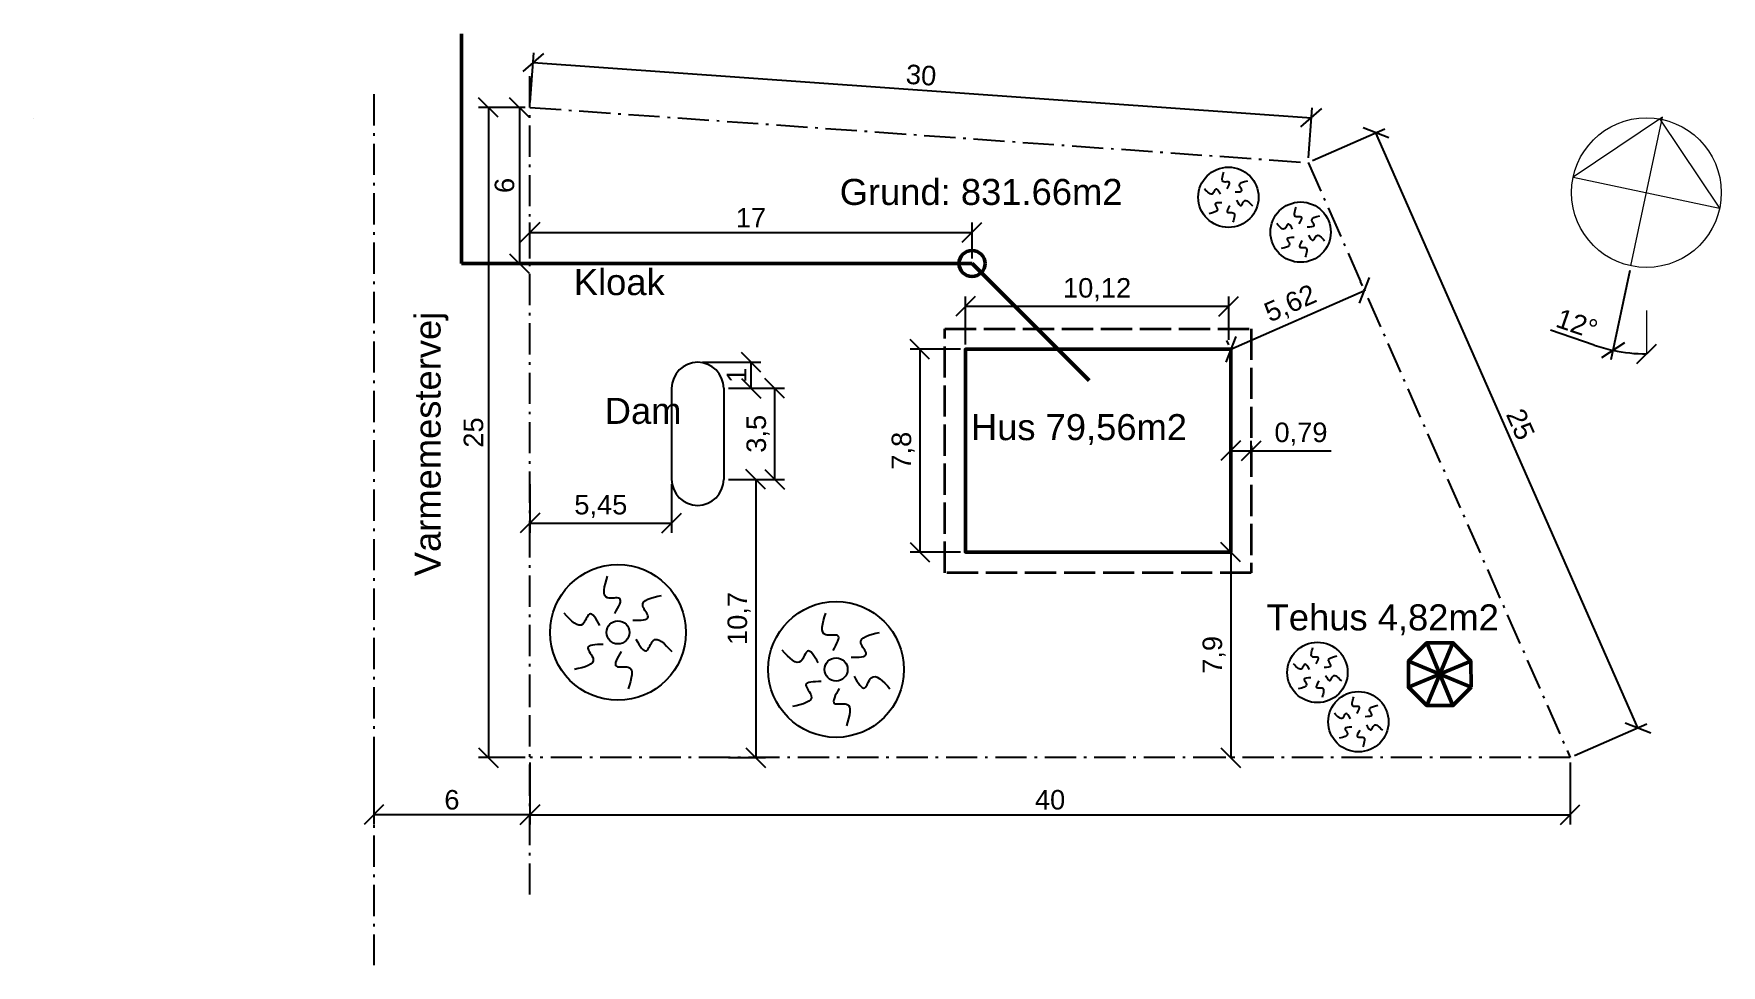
# Model space of a CAD drawing. Header units: millimetres. Extents: x 1521.9 to 1586.8, y 319.3 to 355.2.
import ezdxf

# ---------------------------------------------------------------- set-up
doc = ezdxf.new("R2010")
doc.units = ezdxf.units.MM
doc.header["$LTSCALE"] = 0.1
doc.linetypes.add('ACAD_ISO02W100', pattern=[15, 12, -3])
doc.linetypes.add('ACAD_ISO10W100', pattern=[18, 12, -3, 0, -3])
for name, color, linetype, lineweight in [('Beplantning', 3, 'Continuous', 25), ('Bygninger', 7, 'Continuous', 50), ('Kloak', 6, 'Continuous', 50), ('Målsætning', 1, 'Continuous', 18), ('Skel og vej', 3, 'ACAD_ISO10W100', 25), ('Tagudhæng', 6, 'ACAD_ISO02W100', 35), ('Tekst', 7, 'Continuous', 18)]:
    doc.layers.add(name, color=color, linetype=linetype, lineweight=lineweight)
doc.styles.get("Standard").update_dxf_attribs({"font": 'ARIAL.TTF'})
doc.dimstyles.new('ISO-25', dxfattribs={"dimscale": 0.3, "dimtxt": 2.5, "dimasz": 2.5, "dimexe": 1.25, "dimexo": 0.625, "dimtad": 1, "dimtxsty": 'Standard', "dimblk": 'OBLIQUE', "dimcen": 2.5, "dimadec": 0, "dimazin": 0, "dimtfac": 1, "dimtmove": 0, "dimatfit": 3, "dimfxl": 1, "dimarcsym": 0})

# ---------------------------------------------------------------- blocks, each defined once
blk = doc.blocks.new('_Oblique')
at = {"color": 0, "linetype": 'ByBlock', "lineweight": -2}
blk.add_line((-0.5, -0.5), (0.5, 0.5), dxfattribs=at)
blk = doc.blocks.new('*D1')
at = {"layer": 'Defpoints', "color": 0, "transparency": 16777216}
for p in [(1540.944, 327.319), (1580.944, 327.319), (1580.944, 325.124)]:
    blk.add_point(p, dxfattribs=at)
at = {"layer": 'Målsætning', "color": 0, "lineweight": -2, "transparency": 16777216}
for p, q in [((1540.944, 327.132), (1540.944, 324.749)), ((1580.944, 327.132), (1580.944, 324.749)), ((1540.944, 325.124), (1580.944, 325.124))]:
    blk.add_line(p, q, dxfattribs=at)
at = {"layer": 'Målsætning', "color": 0, "lineweight": -2, "transparency": 16777216, "xscale": 0.75, "yscale": 0.75, "zscale": 0.75, "rotation": 180}
blk.add_blockref('_Oblique', (1540.944, 325.124), dxfattribs=at)
at = {"layer": 'Målsætning', "color": 0, "lineweight": -2, "transparency": 16777216, "xscale": 0.75, "yscale": 0.75, "zscale": 0.75}
blk.add_blockref('_Oblique', (1580.944, 325.124), dxfattribs=at)
at = {"layer": 'Målsætning', "color": 0, "transparency": 16777216, "insert": (1560.944, 325.694), "char_height": 0.75, "attachment_point": 5}
blk.add_mtext('40', dxfattribs=at)
blk = doc.blocks.new('*D4')
at = {"layer": 'Defpoints', "color": 0, "transparency": 16777216}
for p in [(1547.394, 342.519), (1549.454, 342.519), (1548.394, 341.519)]:
    blk.add_point(p, dxfattribs=at)
at = {"layer": 'Målsætning', "color": 0, "lineweight": -2, "transparency": 16777216}
for p, q in [((1547.581, 342.519), (1549.829, 342.519)), ((1549.454, 341.519), (1549.454, 342.519)), ((1548.581, 341.519), (1549.829, 341.519))]:
    blk.add_line(p, q, dxfattribs=at)
at = {"layer": 'Målsætning', "color": 0, "lineweight": -2, "transparency": 16777216, "xscale": 0.75, "yscale": 0.75, "zscale": 0.75}
for p, rotation in [((1549.454, 342.519), 90), ((1549.454, 341.519), 270)]:
    blk.add_blockref('_Oblique', p, dxfattribs=dict(at, rotation=rotation))
at = {"layer": 'Målsætning', "color": 0, "transparency": 16777216, "insert": (1548.89, 342.019), "char_height": 0.75, "attachment_point": 5, "rotation": 90}
blk.add_mtext('1', dxfattribs=at)
blk = doc.blocks.new('*D5')
at = {"layer": 'Defpoints', "color": 0, "transparency": 16777216}
for p in [(1548.394, 341.519), (1548.394, 338.019), (1550.353, 338.019)]:
    blk.add_point(p, dxfattribs=at)
at = {"layer": 'Målsætning', "color": 0, "lineweight": -2, "transparency": 16777216}
for p, q in [((1548.581, 341.519), (1550.728, 341.519)), ((1550.353, 341.519), (1550.353, 338.019)), ((1548.581, 338.019), (1550.728, 338.019))]:
    blk.add_line(p, q, dxfattribs=at)
at = {"layer": 'Målsætning', "color": 0, "lineweight": -2, "transparency": 16777216, "xscale": 0.75, "yscale": 0.75, "zscale": 0.75}
for p, rotation in [((1550.353, 341.519), 90), ((1550.353, 338.019), 270)]:
    blk.add_blockref('_Oblique', p, dxfattribs=dict(at, rotation=rotation))
at = {"layer": 'Målsætning', "color": 0, "transparency": 16777216, "insert": (1549.715, 339.769), "char_height": 0.75, "attachment_point": 5, "rotation": 90}
blk.add_mtext('3,5', dxfattribs=at)
blk = doc.blocks.new('*D6')
at = {"layer": 'Defpoints', "color": 0, "transparency": 16777216}
for p in [(1540.944, 338.019), (1546.394, 338.019), (1546.394, 336.339)]:
    blk.add_point(p, dxfattribs=at)
at = {"layer": 'Målsætning', "color": 0, "lineweight": -2, "transparency": 16777216}
for p, q in [((1540.944, 337.832), (1540.944, 335.964)), ((1546.394, 337.832), (1546.394, 335.964)), ((1540.944, 336.339), (1546.394, 336.339))]:
    blk.add_line(p, q, dxfattribs=at)
at = {"layer": 'Målsætning', "color": 0, "lineweight": -2, "transparency": 16777216, "xscale": 0.75, "yscale": 0.75, "zscale": 0.75, "rotation": 180}
blk.add_blockref('_Oblique', (1540.944, 336.339), dxfattribs=at)
at = {"layer": 'Målsætning', "color": 0, "lineweight": -2, "transparency": 16777216, "xscale": 0.75, "yscale": 0.75, "zscale": 0.75}
blk.add_blockref('_Oblique', (1546.394, 336.339), dxfattribs=at)
at = {"layer": 'Målsætning', "color": 0, "transparency": 16777216, "insert": (1543.669, 336.976), "char_height": 0.75, "attachment_point": 5}
blk.add_mtext('5,45', dxfattribs=at)
blk = doc.blocks.new('*D7')
at = {"layer": 'Defpoints', "color": 0, "transparency": 16777216}
for p in [(1548.394, 338.019), (1548.394, 327.319), (1549.625, 327.319)]:
    blk.add_point(p, dxfattribs=at)
at = {"layer": 'Målsætning', "color": 0, "lineweight": -2, "transparency": 16777216}
for p, q in [((1548.581, 338.019), (1550, 338.019)), ((1549.625, 338.019), (1549.625, 327.319)), ((1548.581, 327.319), (1550, 327.319))]:
    blk.add_line(p, q, dxfattribs=at)
at = {"layer": 'Målsætning', "color": 0, "lineweight": -2, "transparency": 16777216, "xscale": 0.75, "yscale": 0.75, "zscale": 0.75}
for p, rotation in [((1549.625, 338.019), 90), ((1549.625, 327.319), 270)]:
    blk.add_blockref('_Oblique', p, dxfattribs=dict(at, rotation=rotation))
at = {"layer": 'Målsætning', "color": 0, "transparency": 16777216, "insert": (1548.987, 332.669), "char_height": 0.75, "attachment_point": 5, "rotation": 90}
blk.add_mtext('10,7', dxfattribs=at)
blk = doc.blocks.new('*D8')
at = {"layer": 'Defpoints', "color": 0, "transparency": 16777216}
for p in [(1540.944, 352.319), (1539.347, 327.319), (1540.944, 327.319)]:
    blk.add_point(p, dxfattribs=at)
at = {"layer": 'Målsætning', "color": 0, "lineweight": -2, "transparency": 16777216}
for p, q in [((1540.756, 352.319), (1538.972, 352.319)), ((1539.347, 352.319), (1539.347, 327.319)), ((1540.756, 327.319), (1538.972, 327.319))]:
    blk.add_line(p, q, dxfattribs=at)
at = {"layer": 'Målsætning', "color": 0, "lineweight": -2, "transparency": 16777216, "xscale": 0.75, "yscale": 0.75, "zscale": 0.75}
for p, rotation in [((1539.347, 352.319), 90), ((1539.347, 327.319), 270)]:
    blk.add_blockref('_Oblique', p, dxfattribs=dict(at, rotation=rotation))
at = {"layer": 'Målsætning', "color": 0, "transparency": 16777216, "insert": (1538.777, 339.819), "char_height": 0.75, "attachment_point": 5, "rotation": 90}
blk.add_mtext('25', dxfattribs=at)
blk = doc.blocks.new('*D9')
at = {"layer": 'Defpoints', "color": 0, "transparency": 16777216}
for p in [(1573.475, 351.347), (1570.869, 350.199), (1580.944, 327.319)]:
    blk.add_point(p, dxfattribs=at)
at = {"layer": 'Målsætning', "color": 0, "lineweight": -2, "transparency": 16777216}
for p, q in [((1571.04, 350.275), (1573.818, 351.498)), ((1583.55, 328.467), (1573.475, 351.347)), ((1581.115, 327.395), (1583.893, 328.618))]:
    blk.add_line(p, q, dxfattribs=at)
at = {"layer": 'Målsætning', "color": 0, "lineweight": -2, "transparency": 16777216, "xscale": 0.75, "yscale": 0.75, "zscale": 0.75}
for p, rotation in [((1573.475, 351.347), 113.76585860785), ((1583.55, 328.467), 293.76585860785)]:
    blk.add_blockref('_Oblique', p, dxfattribs=dict(at, rotation=rotation))
at = {"layer": 'Målsætning', "color": 0, "transparency": 16777216, "insert": (1579.034, 340.137), "char_height": 0.75, "attachment_point": 5, "rotation": 293.76586}
blk.add_mtext('25', dxfattribs=at)
blk = doc.blocks.new('*D10')
at = {"layer": 'Defpoints', "color": 0, "transparency": 16777216}
for p in [(1540.944, 352.319), (1570.991, 351.924), (1570.869, 350.199)]:
    blk.add_point(p, dxfattribs=at)
at = {"layer": 'Målsætning', "color": 0, "lineweight": -2, "transparency": 16777216}
for p, q in [((1540.957, 352.506), (1541.093, 354.418)), ((1541.066, 354.044), (1570.991, 351.924)), ((1570.882, 350.386), (1571.018, 352.298))]:
    blk.add_line(p, q, dxfattribs=at)
at = {"layer": 'Målsætning', "color": 0, "lineweight": -2, "transparency": 16777216, "xscale": 0.75, "yscale": 0.75, "zscale": 0.75}
for p, rotation in [((1541.066, 354.044), 175.9477193231965), ((1570.991, 351.924), 355.9477193231965)]:
    blk.add_blockref('_Oblique', p, dxfattribs=dict(at, rotation=rotation))
at = {"layer": 'Målsætning', "color": 0, "transparency": 16777216, "insert": (1555.987, 353.559), "char_height": 0.75, "attachment_point": 5, "rotation": 355.94772}
blk.add_mtext('30', dxfattribs=at)
blk = doc.blocks.new('*D11')
at = {"layer": 'Defpoints', "color": 0, "transparency": 16777216}
for p in [(1567.89, 335.219), (1567.89, 327.319), (1567.89, 327.319)]:
    blk.add_point(p, dxfattribs=at)
at = {"layer": 'Målsætning', "color": 0, "lineweight": -2, "transparency": 16777216}
for p, q in [((1567.702, 335.219), (1567.515, 335.219)), ((1567.89, 335.219), (1567.89, 327.319)), ((1567.702, 327.319), (1567.515, 327.319))]:
    blk.add_line(p, q, dxfattribs=at)
at = {"layer": 'Målsætning', "color": 0, "lineweight": -2, "transparency": 16777216, "xscale": 0.75, "yscale": 0.75, "zscale": 0.75}
for p, rotation in [((1567.89, 335.219), 90), ((1567.89, 327.319), 270)]:
    blk.add_blockref('_Oblique', p, dxfattribs=dict(at, rotation=rotation))
at = {"layer": 'Målsætning', "color": 0, "transparency": 16777216, "insert": (1567.252, 331.269), "char_height": 0.75, "attachment_point": 5, "rotation": 90}
blk.add_mtext('7,9', dxfattribs=at)
blk = doc.blocks.new('*D12')
at = {"layer": 'Defpoints', "color": 0, "transparency": 16777216}
for p in [(1573.033, 345.284), (1573.033, 345.284), (1567.89, 343.019)]:
    blk.add_point(p, dxfattribs=at)
at = {"layer": 'Målsætning', "color": 0, "lineweight": -2, "transparency": 16777216}
for p, q in [((1567.89, 343.019), (1573.033, 345.284)), ((1572.958, 345.456), (1572.882, 345.627)), ((1567.814, 343.191), (1567.739, 343.362))]:
    blk.add_line(p, q, dxfattribs=at)
at = {"layer": 'Målsætning', "color": 0, "lineweight": -2, "transparency": 16777216, "xscale": 0.75, "yscale": 0.75, "zscale": 0.75}
for p, rotation in [((1573.033, 345.284), 23.76585860785159), ((1567.89, 343.019), 203.7658586078516)]:
    blk.add_blockref('_Oblique', p, dxfattribs=dict(at, rotation=rotation))
at = {"layer": 'Målsætning', "color": 0, "transparency": 16777216, "insert": (1570.204, 344.736), "char_height": 0.75, "attachment_point": 5, "rotation": 23.76586}
blk.add_mtext('5,62', dxfattribs=at)
blk = doc.blocks.new('*D13')
at = {"layer": 'Defpoints', "color": 0, "transparency": 16777216}
for p in [(1540.944, 352.319), (1540.539, 346.319), (1540.944, 346.319)]:
    blk.add_point(p, dxfattribs=at)
at = {"layer": 'Målsætning', "color": 0, "lineweight": -2, "transparency": 16777216}
for p, q in [((1540.756, 352.319), (1540.164, 352.319)), ((1540.539, 352.319), (1540.539, 346.319)), ((1540.756, 346.319), (1540.164, 346.319))]:
    blk.add_line(p, q, dxfattribs=at)
at = {"layer": 'Målsætning', "color": 0, "lineweight": -2, "transparency": 16777216, "xscale": 0.75, "yscale": 0.75, "zscale": 0.75}
for p, rotation in [((1540.539, 352.319), 90), ((1540.539, 346.319), 270)]:
    blk.add_blockref('_Oblique', p, dxfattribs=dict(at, rotation=rotation))
at = {"layer": 'Målsætning', "color": 0, "transparency": 16777216, "insert": (1539.969, 349.319), "char_height": 0.75, "attachment_point": 5, "rotation": 90}
blk.add_mtext('6', dxfattribs=at)
blk = doc.blocks.new('*D14')
at = {"layer": 'Defpoints', "color": 0, "transparency": 16777216}
for p in [(1557.944, 347.514), (1540.944, 346.319), (1557.944, 346.319)]:
    blk.add_point(p, dxfattribs=at)
at = {"layer": 'Målsætning', "color": 0, "lineweight": -2, "transparency": 16777216}
for p, q in [((1540.944, 346.507), (1540.944, 347.889)), ((1557.944, 346.507), (1557.944, 347.889)), ((1540.944, 347.514), (1557.944, 347.514))]:
    blk.add_line(p, q, dxfattribs=at)
at = {"layer": 'Målsætning', "color": 0, "lineweight": -2, "transparency": 16777216, "xscale": 0.75, "yscale": 0.75, "zscale": 0.75, "rotation": 180}
blk.add_blockref('_Oblique', (1540.944, 347.514), dxfattribs=at)
at = {"layer": 'Målsætning', "color": 0, "lineweight": -2, "transparency": 16777216, "xscale": 0.75, "yscale": 0.75, "zscale": 0.75}
blk.add_blockref('_Oblique', (1557.944, 347.514), dxfattribs=at)
at = {"layer": 'Målsætning', "color": 0, "transparency": 16777216, "insert": (1549.444, 348.078), "char_height": 0.75, "attachment_point": 5}
blk.add_mtext('17', dxfattribs=at)
blk = doc.blocks.new('*D15')
at = {"layer": 'Defpoints', "color": 0, "transparency": 16777216}
for p in [(1534.944, 327.319), (1540.944, 327.132), (1534.944, 325.124)]:
    blk.add_point(p, dxfattribs=at)
at = {"layer": 'Målsætning', "color": 0, "lineweight": -2, "transparency": 16777216}
for p, q in [((1534.944, 327.132), (1534.944, 324.749)), ((1540.944, 326.944), (1540.944, 324.749)), ((1540.944, 325.124), (1534.944, 325.124))]:
    blk.add_line(p, q, dxfattribs=at)
at = {"layer": 'Målsætning', "color": 0, "lineweight": -2, "transparency": 16777216, "xscale": 0.75, "yscale": 0.75, "zscale": 0.75, "rotation": 180}
blk.add_blockref('_Oblique', (1534.944, 325.124), dxfattribs=at)
at = {"layer": 'Målsætning', "color": 0, "lineweight": -2, "transparency": 16777216, "xscale": 0.75, "yscale": 0.75, "zscale": 0.75}
blk.add_blockref('_Oblique', (1540.944, 325.124), dxfattribs=at)
at = {"layer": 'Målsætning', "color": 0, "transparency": 16777216, "insert": (1537.944, 325.694), "char_height": 0.75, "attachment_point": 5}
blk.add_mtext('6', dxfattribs=at)
blk = doc.blocks.new('*D16')
at = {"layer": 'Defpoints', "color": 0, "transparency": 16777216}
for p in [(1584.491, 351.938), (1583.277, 346.229), (1583.884, 344.505), (1583.449, 342.859), (1583.884, 342.844)]:
    blk.add_point(p, dxfattribs=at)
at = {"layer": 'Målsætning', "color": 0, "lineweight": -2, "transparency": 16777216}
for p, q in [((1583.238, 346.045), (1582.509, 342.614)), ((1581.864, 343.18), (1580.183, 343.755))]:
    blk.add_line(p, q, dxfattribs=at)
for start, end in [(251.10882, 258), (258, 270)]:
    blk.add_arc((1583.884, 349.084), 6.24, start, end, dxfattribs=at)
at = {"layer": 'Målsætning', "color": 0, "lineweight": -2, "transparency": 16777216, "xscale": 0.75, "yscale": 0.75, "zscale": 0.75}
for p, rotation in [((1582.586, 342.98), 168.0000000000008), ((1583.884, 342.844), 4.39648317751562e-12)]:
    blk.add_blockref('_Oblique', p, dxfattribs=dict(at, rotation=rotation))
at = {"layer": 'Målsætning', "color": 0, "transparency": 16777216, "insert": (1581.206, 344.001), "char_height": 0.75, "attachment_point": 5, "rotation": 341.10882}
blk.add_mtext('12°', dxfattribs=at)
blk = doc.blocks.new('*D17')
at = {"layer": 'Defpoints', "color": 0, "transparency": 16777216}
for p in [(1557.69, 343.019), (1555.936, 335.219), (1557.69, 335.219)]:
    blk.add_point(p, dxfattribs=at)
at = {"layer": 'Målsætning', "color": 0, "lineweight": -2, "transparency": 16777216}
for p, q in [((1557.502, 343.019), (1555.561, 343.019)), ((1555.936, 343.019), (1555.936, 335.219)), ((1557.502, 335.219), (1555.561, 335.219))]:
    blk.add_line(p, q, dxfattribs=at)
at = {"layer": 'Målsætning', "color": 0, "lineweight": -2, "transparency": 16777216, "xscale": 0.75, "yscale": 0.75, "zscale": 0.75}
for p, rotation in [((1555.936, 343.019), 90), ((1555.936, 335.219), 270)]:
    blk.add_blockref('_Oblique', p, dxfattribs=dict(at, rotation=rotation))
at = {"layer": 'Målsætning', "color": 0, "transparency": 16777216, "insert": (1555.297, 339.119), "char_height": 0.75, "attachment_point": 5, "rotation": 90}
blk.add_mtext('7,8', dxfattribs=at)
blk = doc.blocks.new('*D18')
at = {"layer": 'Defpoints', "color": 0, "transparency": 16777216}
for p in [(1567.89, 339.119), (1568.68, 339.119), (1568.68, 339.119)]:
    blk.add_point(p, dxfattribs=at)
at = {"layer": 'Målsætning', "color": 0, "lineweight": -2, "transparency": 16777216}
for p, q in [((1568.68, 339.307), (1568.68, 339.494)), ((1567.89, 339.119), (1568.68, 339.119)), ((1567.89, 338.932), (1567.89, 338.744)), ((1568.68, 339.119), (1571.754, 339.119))]:
    blk.add_line(p, q, dxfattribs=at)
at = {"layer": 'Målsætning', "color": 0, "lineweight": -2, "transparency": 16777216, "xscale": 0.75, "yscale": 0.75, "zscale": 0.75, "rotation": 180}
blk.add_blockref('_Oblique', (1567.89, 339.119), dxfattribs=at)
at = {"layer": 'Målsætning', "color": 0, "lineweight": -2, "transparency": 16777216, "xscale": 0.75, "yscale": 0.75, "zscale": 0.75}
blk.add_blockref('_Oblique', (1568.68, 339.119), dxfattribs=at)
at = {"layer": 'Målsætning', "color": 0, "transparency": 16777216, "insert": (1570.592, 339.757), "char_height": 0.75, "attachment_point": 5}
blk.add_mtext('0,79', dxfattribs=at)
blk = doc.blocks.new('*D19')
at = {"layer": 'Defpoints', "color": 0, "transparency": 16777216}
for p in [(1567.814, 344.673), (1557.69, 343.019), (1567.814, 343.191)]:
    blk.add_point(p, dxfattribs=at)
at = {"layer": 'Målsætning', "color": 0, "lineweight": -2, "transparency": 16777216}
for p, q in [((1557.69, 343.207), (1557.69, 345.048)), ((1557.69, 344.673), (1567.814, 344.673)), ((1567.814, 343.378), (1567.814, 345.048))]:
    blk.add_line(p, q, dxfattribs=at)
at = {"layer": 'Målsætning', "color": 0, "lineweight": -2, "transparency": 16777216, "xscale": 0.75, "yscale": 0.75, "zscale": 0.75, "rotation": 180}
blk.add_blockref('_Oblique', (1557.69, 344.673), dxfattribs=at)
at = {"layer": 'Målsætning', "color": 0, "lineweight": -2, "transparency": 16777216, "xscale": 0.75, "yscale": 0.75, "zscale": 0.75}
blk.add_blockref('_Oblique', (1567.814, 344.673), dxfattribs=at)
at = {"layer": 'Målsætning', "color": 0, "transparency": 16777216, "insert": (1562.752, 345.312), "char_height": 0.75, "attachment_point": 5}
blk.add_mtext('10,12', dxfattribs=at)

msp = doc.modelspace()

# ---------------------------------------------------------------- linework, layer by layer
at = {"layer": 'Beplantning'}
for p, q in [((1546.394, 341.519), (1546.394, 338.019)), ((1548.394, 341.519), (1548.394, 338.019))]:
    msp.add_line(p, q, dxfattribs=at)
for centre, radius in [((1567.802, 348.864), 1.16), ((1570.579, 347.523), 1.16), ((1544.33, 332.134), 2.61), ((1552.717, 330.708), 2.61), ((1544.33, 332.134), 0.444), ((1571.226, 330.594), 1.16), ((1552.717, 330.708), 0.444), ((1572.8, 328.698), 1.16)]:
    msp.add_circle(centre, radius, dxfattribs=at)
for centre, start, end in [((1547.394, 341.519), 0, 180), ((1547.394, 338.019), 180, 0)]:
    msp.add_arc(centre, 1, start, end, dxfattribs=at)
for points in [[(1567.749, 349.188), (1567.828, 349.443), (1567.625, 349.456), (1567.625, 349.826)], [(1567.494, 348.98), (1567.313, 349.176), (1567.201, 349.007), (1566.881, 349.192)], [(1568.056, 349.072), (1568.317, 349.131), (1568.226, 349.313), (1568.546, 349.498)], [(1567.547, 348.656), (1567.287, 348.597), (1567.378, 348.416), (1567.057, 348.231)], [(1567.855, 348.54), (1567.776, 348.285), (1567.978, 348.272), (1567.978, 347.903)], [(1568.109, 348.748), (1568.29, 348.552), (1568.402, 348.721), (1568.723, 348.536)], [(1570.526, 347.847), (1570.605, 348.102), (1570.402, 348.114), (1570.402, 348.484)], [(1570.271, 347.639), (1570.09, 347.835), (1569.978, 347.666), (1569.658, 347.851)], [(1570.833, 347.731), (1571.093, 347.79), (1571.003, 347.971), (1571.323, 348.156)], [(1570.324, 347.315), (1570.064, 347.256), (1570.154, 347.074), (1569.834, 346.889)], [(1570.631, 347.198), (1570.552, 346.943), (1570.755, 346.931), (1570.755, 346.561)], [(1570.886, 347.406), (1571.067, 347.21), (1571.179, 347.38), (1571.499, 347.195)], [(1544.211, 332.864), (1544.389, 333.437), (1543.933, 333.465), (1543.933, 334.298)], [(1544.903, 332.602), (1545.489, 332.734), (1545.285, 333.143), (1546.006, 333.559)], [(1543.638, 332.395), (1543.231, 332.837), (1542.979, 332.456), (1542.258, 332.872)], [(1552.598, 331.438), (1552.776, 332.012), (1552.32, 332.039), (1552.32, 332.872)], [(1543.758, 331.665), (1543.172, 331.533), (1543.376, 331.124), (1542.655, 330.708)], [(1545.022, 331.872), (1545.43, 331.431), (1545.682, 331.812), (1546.403, 331.395)], [(1553.29, 331.176), (1553.875, 331.309), (1553.671, 331.717), (1554.392, 332.134)], [(1544.45, 331.403), (1544.271, 330.83), (1544.727, 330.802), (1544.727, 329.97)], [(1552.025, 330.97), (1551.617, 331.411), (1551.365, 331.03), (1550.644, 331.446)], [(1570.919, 330.711), (1570.738, 330.907), (1570.626, 330.737), (1570.306, 330.922)], [(1571.173, 330.919), (1571.253, 331.174), (1571.05, 331.186), (1571.05, 331.556)], [(1571.481, 330.802), (1571.741, 330.861), (1571.651, 331.043), (1571.971, 331.228)], [(1553.409, 330.446), (1553.816, 330.005), (1554.068, 330.386), (1554.789, 329.97)], [(1570.972, 330.386), (1570.712, 330.327), (1570.802, 330.146), (1570.482, 329.961)], [(1571.534, 330.478), (1571.715, 330.282), (1571.827, 330.451), (1572.147, 330.266)], [(1552.144, 330.24), (1551.558, 330.107), (1551.762, 329.698), (1551.041, 329.282)], [(1552.836, 329.978), (1552.658, 329.404), (1553.114, 329.377), (1553.114, 328.544)], [(1571.279, 330.27), (1571.2, 330.015), (1571.403, 330.003), (1571.403, 329.633)], [(1572.747, 329.022), (1572.826, 329.277), (1572.624, 329.289), (1572.624, 329.659)], [(1572.492, 328.814), (1572.311, 329.01), (1572.199, 328.841), (1571.879, 329.026)], [(1573.054, 328.906), (1573.315, 328.965), (1573.224, 329.146), (1573.544, 329.331)], [(1572.545, 328.49), (1572.285, 328.431), (1572.376, 328.249), (1572.055, 328.064)], [(1572.853, 328.374), (1572.774, 328.119), (1572.976, 328.106), (1572.976, 327.736)], [(1573.107, 328.582), (1573.288, 328.386), (1573.4, 328.555), (1573.721, 328.37)]]:
    msp.add_spline(points, degree=3, dxfattribs=at)
at = {"layer": 'Bygninger'}
for p, q in [((1575.432, 331.733), (1576.432, 329.319)), ((1576.432, 331.733), (1575.432, 329.319)), ((1577.139, 330.026), (1574.725, 331.026)), ((1577.126, 331.026), (1574.725, 330.026))]:
    msp.add_line(p, q, dxfattribs=at)
for points in [[(1567.89, 335.219), (1557.69, 335.219), (1557.69, 343.019), (1567.89, 343.019)], [(1577.139, 330.026), (1577.126, 331.026), (1576.432, 331.733), (1575.432, 331.733), (1574.725, 331.026), (1574.725, 330.026), (1575.432, 329.319), (1576.432, 329.319)]]:
    msp.add_lwpolyline(points, close=True, dxfattribs=at)
at = {"layer": 'Kloak'}
for p, q in [((1538.317, 346.319), (1538.317, 355.152)), ((1521.866, 351.877), (1521.866, 351.877)), ((1540.944, 346.319), (1538.317, 346.319)), ((1540.944, 346.319), (1540.944, 346.319)), ((1540.944, 346.319), (1557.944, 346.319)), ((1557.944, 346.319), (1562.444, 341.819))]:
    msp.add_line(p, q, dxfattribs=at)
msp.add_circle((1557.944, 346.319), 0.5, dxfattribs=at)
at = {"layer": 'Målsætning'}
for p, q in [((1584.491, 351.938), (1581.061, 349.641)), ((1583.277, 346.229), (1584.491, 351.938)), ((1584.393, 351.873), (1586.689, 348.445)), ((1581.061, 349.641), (1586.689, 348.445)), ((1583.875, 349.043), (1583.884, 349.043)), ((1583.875, 349.043), (1583.884, 349.043)), ((1583.884, 349.043), (1583.884, 349.043)), ((1583.884, 349.043), (1583.884, 349.043)), ((1583.884, 349.043), (1583.884, 349.043)), ((1583.884, 349.043), (1583.884, 349.043)), ((1583.884, 349.043), (1583.884, 349.043)), ((1583.884, 344.505), (1583.884, 342.844))]:
    msp.add_line(p, q, dxfattribs=at)
msp.add_circle((1583.875, 349.043), 2.877, dxfattribs=at)
at = {"layer": 'Skel og vej'}
for p, q in [((1540.944, 335.219), (1540.944, 353.599)), ((1534.944, 352.823), (1534.944, 319.336)), ((1540.944, 352.319), (1570.869, 350.199)), ((1570.869, 350.199), (1580.944, 327.319)), ((1540.944, 329.319), (1540.944, 335.219)), ((1540.944, 322.053), (1540.944, 329.319)), ((1580.944, 327.319), (1540.944, 327.319))]:
    msp.add_line(p, q, dxfattribs=at)
at = {"layer": 'Tagudhæng'}
for p, q in [((1556.9, 343.809), (1568.68, 343.809)), ((1556.9, 334.429), (1556.9, 343.809)), ((1568.68, 343.809), (1568.68, 334.429)), ((1568.68, 334.429), (1556.9, 334.429))]:
    msp.add_line(p, q, dxfattribs=at)

# ---------------------------------------------------------------- texts
at = {"layer": 'Tekst', "char_height": 1, "attachment_point": 1}
for s, insert in [('Grund: 831.66m2', (1552.857, 349.569)), ('Kloak', (1542.632, 346.102)), ('Dam', (1543.821, 341.152)), ('Hus 79,56m2', (1557.901, 340.526)), ('Tehus 4,82m2', (1569.272, 333.212))]:
    msp.add_mtext_dynamic_manual_height_columns(s, width=18.63987, gutter_width=12.5, heights=[0], dxfattribs=dict(at, insert=insert))
at = {"layer": 'Tekst', "insert": (1536.509, 334.295), "char_height": 1, "attachment_point": 1, "rotation": 90}
msp.add_mtext_dynamic_manual_height_columns('Varmemestervej', width=6.98709, gutter_width=12.5, heights=[0], dxfattribs=at)

# ---------------------------------------------------------------- dimensions: what is measured, and where the dimension line sits
at = {"layer": 'Målsætning'}
for base, p1, p2, angle, picture, middle, dimtype in [((1570.991, 351.924), (1540.944, 352.319), (1570.869, 350.199), 355.94772, '*D10', (1555.947, 352.99), 161), ((1555.936, 335.219), (1557.69, 343.019), (1557.69, 335.219), 90, '*D17', (1555.936, 339.119), 160)]:
    dim = msp.add_linear_dim(base=base, p1=p1, p2=p2, angle=angle, dimstyle='ISO-25', dxfattribs=at)
    dim.commit()
    dim.dimension.update_dxf_attribs({"geometry": picture, "text_midpoint": middle, "dimtype": dimtype})
for base, p1, p2, picture, middle in [((1539.347, 327.319), (1540.944, 352.319), (1540.944, 327.319), '*D8', (1538.777, 339.819)), ((1540.539, 346.319), (1540.944, 352.319), (1540.944, 346.319), '*D13', (1539.969, 349.319)), ((1549.454, 342.519), (1548.394, 341.519), (1547.394, 342.519), '*D4', (1548.89, 342.019)), ((1550.353, 338.019), (1548.394, 341.519), (1548.394, 338.019), '*D5', (1549.715, 339.769)), ((1549.625, 327.319), (1548.394, 338.019), (1548.394, 327.319), '*D7', (1548.987, 332.669)), ((1567.89, 327.319), (1567.89, 335.219), (1567.89, 327.319), '*D11', (1567.252, 331.269))]:
    dim = msp.add_linear_dim(base=base, p1=p1, p2=p2, angle=90, dimstyle='ISO-25', dxfattribs=at)
    dim.commit()
    dim.dimension.update_dxf_attribs({"geometry": picture, "text_midpoint": middle})
dim = msp.add_angular_dim_2l(base=(1583.449, 342.859), line1=((1583.277, 346.229), (1584.491, 351.938)), line2=((1583.884, 344.505), (1583.884, 342.844)), dimstyle='ISO-25', dxfattribs=at)
dim.commit()
dim.dimension.update_dxf_attribs({"geometry": '*D16', "text_midpoint": (1581.206, 344.001)})
for p1, p2, distance, picture, middle in [((1580.944, 327.319), (1570.869, 350.199), -2.847, '*D9', (1579.034, 340.137)), ((1567.89, 343.019), (1573.033, 345.284), 0, '*D12', (1570.204, 344.736))]:
    dim = msp.add_aligned_dim(p1=p1, p2=p2, distance=distance, dimstyle='ISO-25', dxfattribs=at)
    dim.commit()
    dim.dimension.update_dxf_attribs({"geometry": picture, "text_midpoint": middle})
for base, p1, p2, picture, middle in [((1557.944, 347.514), (1540.944, 346.319), (1557.944, 346.319), '*D14', (1549.444, 348.078)), ((1567.814, 344.673), (1557.69, 343.019), (1567.814, 343.191), '*D19', (1562.752, 345.312)), ((1568.68, 339.119), (1567.89, 339.119), (1568.68, 339.119), '*D18', (1570.592, 339.757)), ((1546.394, 336.339), (1540.944, 338.019), (1546.394, 338.019), '*D6', (1543.669, 336.976))]:
    dim = msp.add_linear_dim(base=base, p1=p1, p2=p2, dimstyle='ISO-25', dxfattribs=at)
    dim.commit()
    dim.dimension.update_dxf_attribs({"geometry": picture, "text_midpoint": middle})
dim = msp.add_linear_dim(base=(1534.944, 325.124), p1=(1540.944, 327.132), p2=(1534.944, 327.319), dimstyle='ISO-25', dxfattribs=at)
dim.commit()
dim.dimension.update_dxf_attribs({"geometry": '*D15', "text_midpoint": (1537.944, 325.124), "dimtype": 160})
dim = msp.add_linear_dim(base=(1580.944, 325.124), p1=(1540.944, 327.319), p2=(1580.944, 327.319), angle=0, dimstyle='ISO-25', override={"dimsah": 1}, dxfattribs=at)
dim.commit()
dim.dimension.update_dxf_attribs({"geometry": '*D1', "text_midpoint": (1560.944, 325.124), "dimtype": 161})

doc.saveas('drawing.dxf')
